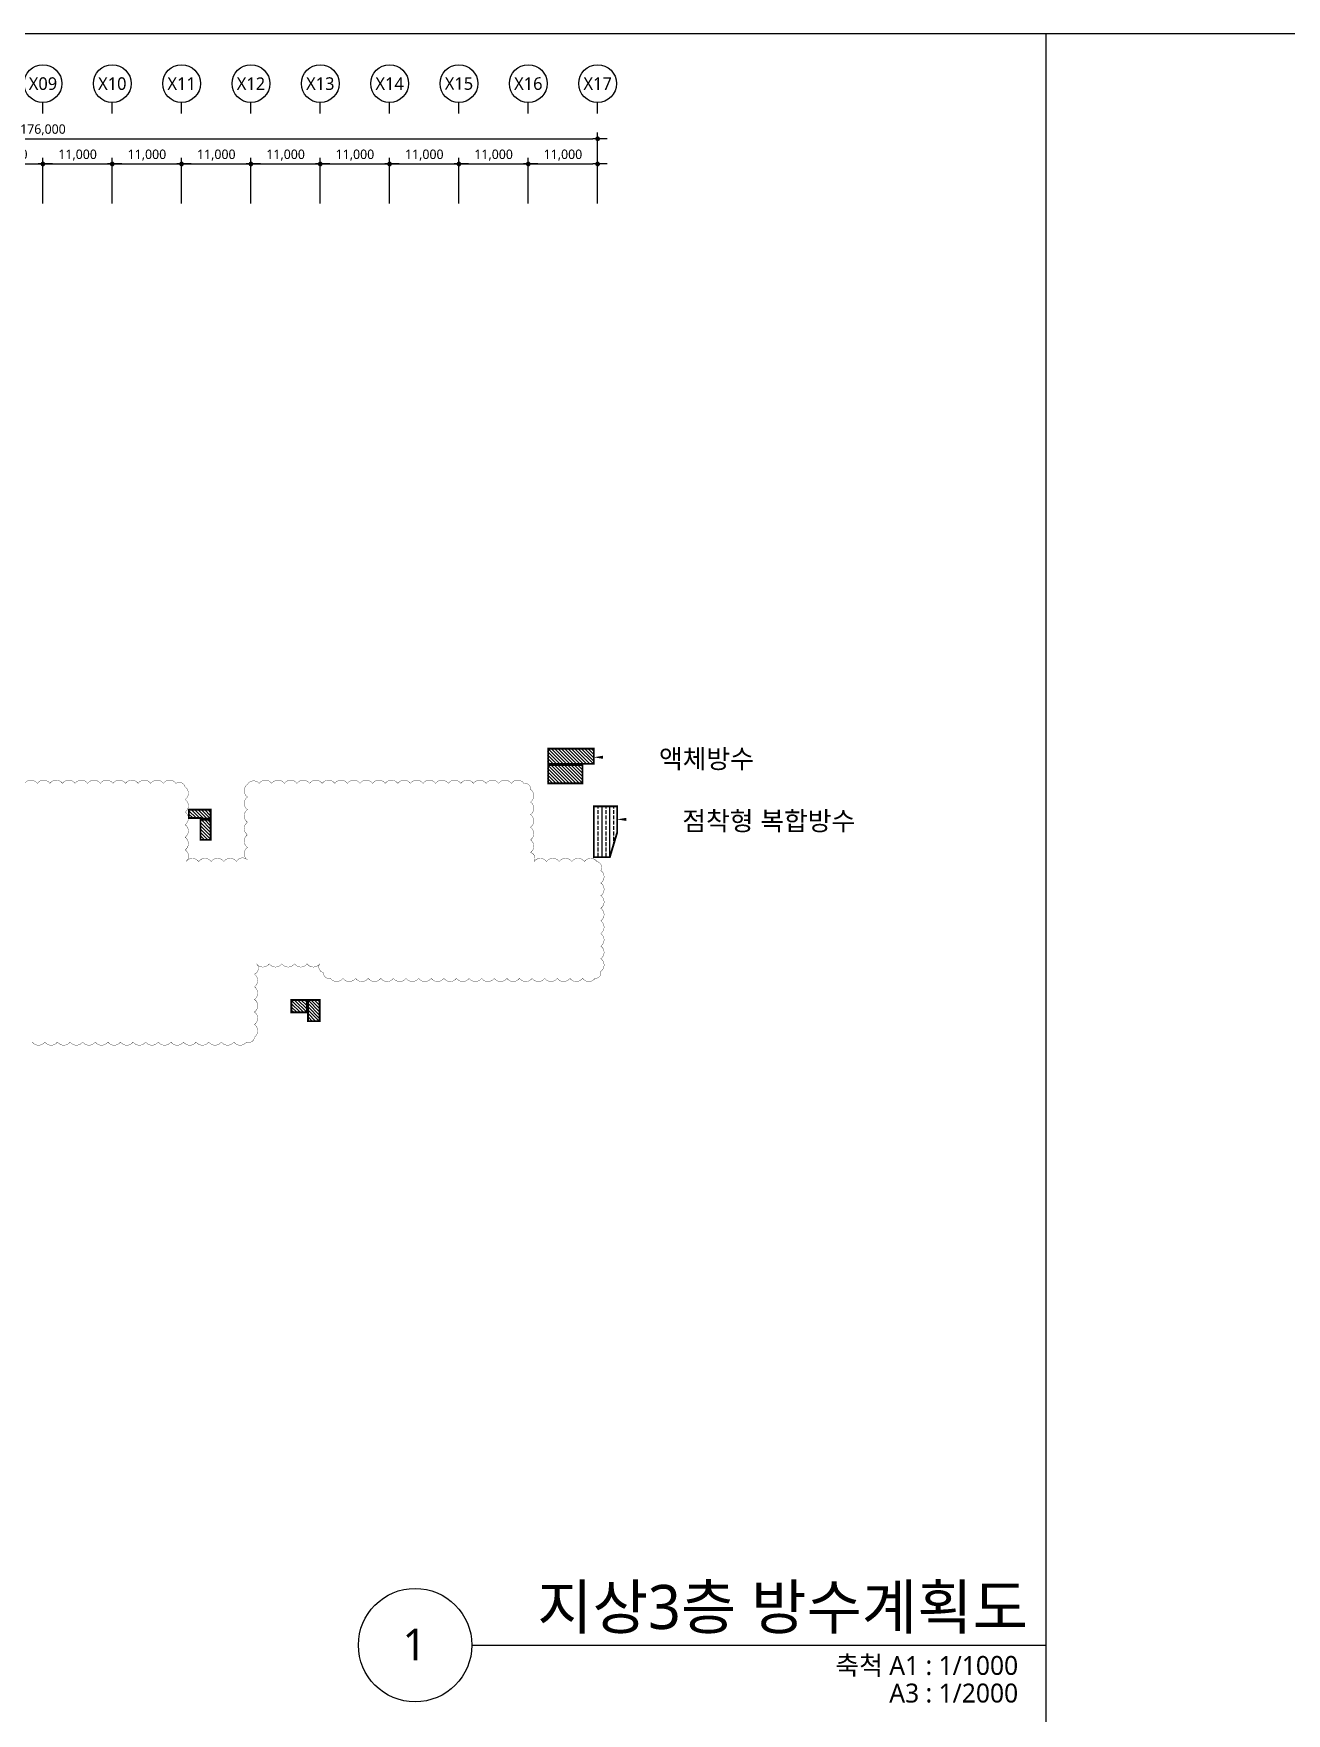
# Model space of a CAD drawing. Header units: millimetres. Extents: x 1037297 to 2672330, y 928637 to 1464837.
# Drawn here: x 2076055 to 2274813, y 1198407 to 1464837 of the extents above; entities that cross this region are included whole.
import ezdxf
from ezdxf.enums import TextEntityAlignment as Align

# ---------------------------------------------------------------- set-up
doc = ezdxf.new("R2010")
doc.units = ezdxf.units.MM
doc.header["$LTSCALE"] = 5
doc.header["$MEASUREMENT"] = 0
doc.header["$PDSIZE"] = -10
doc.linetypes.add('ACAD_ISO12W100', pattern=[21, 12, -3, 0, -3, 0, -3])
doc.layers.get('0').update_dxf_attribs({"linetype": 'CONTINUOUS'})
doc.layers.get('Defpoints').update_dxf_attribs({"color": 153, "linetype": 'CONTINUOUS'})
for name, color, linetype, lineweight in [('A-AXIS-BUBL', 7, 'CONTINUOUS', 25), ('A-DIMS', 7, 'CONTINUOUS', 25), ('A-MKXS-LEAD', 7, 'CONTINUOUS', 25), ('A-XXXX-SYMB', 7, 'CONTINUOUS', 25), ('A-XXXX-TXT1', 3, 'CONTINUOUS', 25), ('A-XXXX-TXT2', 3, 'CONTINUOUS', 25), ('REV-202205', 20, 'CONTINUOUS', 25)]:
    doc.layers.add(name, color=color, linetype=linetype, lineweight=lineweight)
doc.layers.add('AA-TEX-3', color=3, linetype='CONTINUOUS')
doc.layers.add('방수', color=7, linetype='CONTINUOUS')
doc.styles.add('HY울릉도L', font='')
doc.styles.add('맑은고딕', font='malgun.ttf')
doc.styles.add('한농대-돋음체', font='')
doc.styles.get('HY울릉도L').set_extended_font_data('HYwulM')
doc.styles.get('한농대-돋음체').set_extended_font_data('Dotum')
doc.dimstyles.new('CDIM', dxfattribs={"dimtxt": 3, "dimasz": 1.5, "dimexe": 2, "dimexo": 1, "dimgap": 1, "dimtad": 1, "dimdec": 0, "dimrnd": 0.5, "dimzin": 0, "dimdsep": 32, "dimlunit": 6, "dimtxsty": 'HY울릉도L', "dimblk1": '_CIDOT', "dimblk2": '_CIDOT', "dimsah": 1, "dimcen": 5.5, "dimclrd": 2, "dimclre": 2, "dimclrt": 7, "dimadec": 0, "dimazin": 0, "dimtfac": 1, "dimtdec": 0, "dimtix": 1, "dimtmove": 2, "dimatfit": 1, "dimldrblk": '_CIDOT', "dimfxl": 1, "dimtolj": 1, "dimtzin": 0, "dimlwd": -1, "dimarcsym": 0})

# ---------------------------------------------------------------- blocks, each defined once
blk = doc.blocks.new('_CIDOT')
at = {"color": 0, "linetype": 'ByBlock'}
blk.add_line((2, 0), (-1, 0), dxfattribs=at)
at = {"color": 0, "linetype": 'ByBlock', "const_width": 0.5}
blk.add_lwpolyline([(-0.25, 0, 1), (0.25, 0, 1)], format="xyb", close=True, dxfattribs=at)
blk = doc.blocks.new('*D34')
at = {"layer": 'A-DIMS', "lineweight": -2, "transparency": 16777216}
for p, q in [((203693, 255621), (203693, 262871)), ((214693, 255621), (214693, 262871))]:
    blk.add_line(p, q, dxfattribs=at)
at = {"layer": 'A-DIMS', "transparency": 16777216}
blk.add_line((204443, 261871), (213943, 261871), dxfattribs=at)
at = {"layer": 'Defpoints', "color": 0, "transparency": 16777216}
for p in [(214693, 261871), (203693, 255121), (214693, 255121)]:
    blk.add_point(p, dxfattribs=at)
at = {"layer": 'A-DIMS', "transparency": 16777216, "xscale": 750, "yscale": 750, "zscale": 750, "rotation": 180}
blk.add_blockref('_CIDOT', (203693, 261871), dxfattribs=at)
at = {"layer": 'A-DIMS', "transparency": 16777216, "xscale": 750, "yscale": 750, "zscale": 750}
blk.add_blockref('_CIDOT', (214693, 261871), dxfattribs=at)
at = {"layer": 'A-DIMS', "color": 3, "transparency": 16777216, "insert": (209193, 263275), "char_height": 1500, "attachment_point": 5, "style": '맑은고딕'}
blk.add_mtext('\\A1;11,000', dxfattribs=at)
blk = doc.blocks.new('*D35')
at = {"layer": 'A-DIMS', "lineweight": -2, "transparency": 16777216}
for p, q in [((214693, 255621), (214693, 262871)), ((225693, 255621), (225693, 262871))]:
    blk.add_line(p, q, dxfattribs=at)
at = {"layer": 'A-DIMS', "transparency": 16777216}
blk.add_line((215443, 261871), (224943, 261871), dxfattribs=at)
at = {"layer": 'Defpoints', "color": 0, "transparency": 16777216}
for p in [(225693, 261871), (214693, 255121), (225693, 255121)]:
    blk.add_point(p, dxfattribs=at)
at = {"layer": 'A-DIMS', "transparency": 16777216, "xscale": 750, "yscale": 750, "zscale": 750, "rotation": 180}
blk.add_blockref('_CIDOT', (214693, 261871), dxfattribs=at)
at = {"layer": 'A-DIMS', "transparency": 16777216, "xscale": 750, "yscale": 750, "zscale": 750}
blk.add_blockref('_CIDOT', (225693, 261871), dxfattribs=at)
at = {"layer": 'A-DIMS', "color": 3, "transparency": 16777216, "insert": (220193, 263275), "char_height": 1500, "attachment_point": 5, "style": '맑은고딕'}
blk.add_mtext('\\A1;11,000', dxfattribs=at)
blk = doc.blocks.new('*D36')
at = {"layer": 'A-DIMS', "lineweight": -2, "transparency": 16777216}
for p, q in [((225693, 255621), (225693, 262871)), ((236693, 255621), (236693, 262871))]:
    blk.add_line(p, q, dxfattribs=at)
at = {"layer": 'A-DIMS', "transparency": 16777216}
blk.add_line((226443, 261871), (235943, 261871), dxfattribs=at)
at = {"layer": 'Defpoints', "color": 0, "transparency": 16777216}
for p in [(236693, 261871), (225693, 255121), (236693, 255121)]:
    blk.add_point(p, dxfattribs=at)
at = {"layer": 'A-DIMS', "transparency": 16777216, "xscale": 750, "yscale": 750, "zscale": 750, "rotation": 180}
blk.add_blockref('_CIDOT', (225693, 261871), dxfattribs=at)
at = {"layer": 'A-DIMS', "transparency": 16777216, "xscale": 750, "yscale": 750, "zscale": 750}
blk.add_blockref('_CIDOT', (236693, 261871), dxfattribs=at)
at = {"layer": 'A-DIMS', "color": 3, "transparency": 16777216, "insert": (231193, 263275), "char_height": 1500, "attachment_point": 5, "style": '맑은고딕'}
blk.add_mtext('\\A1;11,000', dxfattribs=at)
blk = doc.blocks.new('*D37')
at = {"layer": 'A-DIMS', "lineweight": -2, "transparency": 16777216}
for p, q in [((236693, 255621), (236693, 262871)), ((247693, 255621), (247693, 262871))]:
    blk.add_line(p, q, dxfattribs=at)
at = {"layer": 'A-DIMS', "transparency": 16777216}
blk.add_line((237443, 261871), (246943, 261871), dxfattribs=at)
at = {"layer": 'Defpoints', "color": 0, "transparency": 16777216}
for p in [(247693, 261871), (236693, 255121), (247693, 255121)]:
    blk.add_point(p, dxfattribs=at)
at = {"layer": 'A-DIMS', "transparency": 16777216, "xscale": 750, "yscale": 750, "zscale": 750, "rotation": 180}
blk.add_blockref('_CIDOT', (236693, 261871), dxfattribs=at)
at = {"layer": 'A-DIMS', "transparency": 16777216, "xscale": 750, "yscale": 750, "zscale": 750}
blk.add_blockref('_CIDOT', (247693, 261871), dxfattribs=at)
at = {"layer": 'A-DIMS', "color": 3, "transparency": 16777216, "insert": (242193, 263275), "char_height": 1500, "attachment_point": 5, "style": '맑은고딕'}
blk.add_mtext('\\A1;11,000', dxfattribs=at)
blk = doc.blocks.new('*D38')
at = {"layer": 'A-DIMS', "lineweight": -2, "transparency": 16777216}
for p, q in [((247693, 255621), (247693, 262871)), ((258693, 255621), (258693, 262871))]:
    blk.add_line(p, q, dxfattribs=at)
at = {"layer": 'A-DIMS', "transparency": 16777216}
blk.add_line((248443, 261871), (257943, 261871), dxfattribs=at)
at = {"layer": 'Defpoints', "color": 0, "transparency": 16777216}
for p in [(258693, 261871), (247693, 255121), (258693, 255121)]:
    blk.add_point(p, dxfattribs=at)
at = {"layer": 'A-DIMS', "transparency": 16777216, "xscale": 750, "yscale": 750, "zscale": 750, "rotation": 180}
blk.add_blockref('_CIDOT', (247693, 261871), dxfattribs=at)
at = {"layer": 'A-DIMS', "transparency": 16777216, "xscale": 750, "yscale": 750, "zscale": 750}
blk.add_blockref('_CIDOT', (258693, 261871), dxfattribs=at)
at = {"layer": 'A-DIMS', "color": 3, "transparency": 16777216, "insert": (253193, 263275), "char_height": 1500, "attachment_point": 5, "style": '맑은고딕'}
blk.add_mtext('\\A1;11,000', dxfattribs=at)
blk = doc.blocks.new('*D39')
at = {"layer": 'A-DIMS', "lineweight": -2, "transparency": 16777216}
for p, q in [((258693, 255621), (258693, 262871)), ((269693, 255621), (269693, 262871))]:
    blk.add_line(p, q, dxfattribs=at)
at = {"layer": 'A-DIMS', "transparency": 16777216}
blk.add_line((259443, 261871), (268943, 261871), dxfattribs=at)
at = {"layer": 'Defpoints', "color": 0, "transparency": 16777216}
for p in [(269693, 261871), (258693, 255121), (269693, 255121)]:
    blk.add_point(p, dxfattribs=at)
at = {"layer": 'A-DIMS', "transparency": 16777216, "xscale": 750, "yscale": 750, "zscale": 750, "rotation": 180}
blk.add_blockref('_CIDOT', (258693, 261871), dxfattribs=at)
at = {"layer": 'A-DIMS', "transparency": 16777216, "xscale": 750, "yscale": 750, "zscale": 750}
blk.add_blockref('_CIDOT', (269693, 261871), dxfattribs=at)
at = {"layer": 'A-DIMS', "color": 3, "transparency": 16777216, "insert": (264193, 263275), "char_height": 1500, "attachment_point": 5, "style": '맑은고딕'}
blk.add_mtext('\\A1;11,000', dxfattribs=at)
blk = doc.blocks.new('*D40')
at = {"layer": 'A-DIMS', "lineweight": -2, "transparency": 16777216}
for p, q in [((269693, 255621), (269693, 262871)), ((280693, 255621), (280693, 262871))]:
    blk.add_line(p, q, dxfattribs=at)
at = {"layer": 'A-DIMS', "transparency": 16777216}
blk.add_line((270443, 261871), (279943, 261871), dxfattribs=at)
at = {"layer": 'Defpoints', "color": 0, "transparency": 16777216}
for p in [(280693, 261871), (269693, 255121), (280693, 255121)]:
    blk.add_point(p, dxfattribs=at)
at = {"layer": 'A-DIMS', "transparency": 16777216, "xscale": 750, "yscale": 750, "zscale": 750, "rotation": 180}
blk.add_blockref('_CIDOT', (269693, 261871), dxfattribs=at)
at = {"layer": 'A-DIMS', "transparency": 16777216, "xscale": 750, "yscale": 750, "zscale": 750}
blk.add_blockref('_CIDOT', (280693, 261871), dxfattribs=at)
at = {"layer": 'A-DIMS', "color": 3, "transparency": 16777216, "insert": (275193, 263275), "char_height": 1500, "attachment_point": 5, "style": '맑은고딕'}
blk.add_mtext('\\A1;11,000', dxfattribs=at)
blk = doc.blocks.new('*D41')
at = {"layer": 'A-DIMS', "lineweight": -2, "transparency": 16777216}
for p, q in [((280693, 255621), (280693, 262871)), ((291693, 255621), (291693, 262871))]:
    blk.add_line(p, q, dxfattribs=at)
at = {"layer": 'A-DIMS', "transparency": 16777216}
blk.add_line((281443, 261871), (290943, 261871), dxfattribs=at)
at = {"layer": 'Defpoints', "color": 0, "transparency": 16777216}
for p in [(291693, 261871), (280693, 255121), (291693, 255121)]:
    blk.add_point(p, dxfattribs=at)
at = {"layer": 'A-DIMS', "transparency": 16777216, "xscale": 750, "yscale": 750, "zscale": 750, "rotation": 180}
blk.add_blockref('_CIDOT', (280693, 261871), dxfattribs=at)
at = {"layer": 'A-DIMS', "transparency": 16777216, "xscale": 750, "yscale": 750, "zscale": 750}
blk.add_blockref('_CIDOT', (291693, 261871), dxfattribs=at)
at = {"layer": 'A-DIMS', "color": 3, "transparency": 16777216, "insert": (286193, 263275), "char_height": 1500, "attachment_point": 5, "style": '맑은고딕'}
blk.add_mtext('\\A1;11,000', dxfattribs=at)
blk = doc.blocks.new('*D42')
at = {"layer": 'A-DIMS', "lineweight": -2, "transparency": 16777216}
for p, q in [((126693, 255621), (126693, 266871)), ((302693, 255621), (302693, 266871))]:
    blk.add_line(p, q, dxfattribs=at)
at = {"layer": 'A-DIMS', "transparency": 16777216}
blk.add_line((127443, 265871), (301943, 265871), dxfattribs=at)
at = {"layer": 'Defpoints', "color": 0, "transparency": 16777216}
for p in [(302693, 265871), (126693, 255121), (302693, 255121)]:
    blk.add_point(p, dxfattribs=at)
at = {"layer": 'A-DIMS', "transparency": 16777216, "xscale": 750, "yscale": 750, "zscale": 750, "rotation": 180}
blk.add_blockref('_CIDOT', (126693, 265871), dxfattribs=at)
at = {"layer": 'A-DIMS', "transparency": 16777216, "xscale": 750, "yscale": 750, "zscale": 750}
blk.add_blockref('_CIDOT', (302693, 265871), dxfattribs=at)
at = {"layer": 'A-DIMS', "color": 3, "transparency": 16777216, "insert": (214693, 267275), "char_height": 1500, "attachment_point": 5, "style": '맑은고딕'}
blk.add_mtext('\\A1;176,000', dxfattribs=at)
blk = doc.blocks.new('*D43')
at = {"layer": 'A-DIMS', "lineweight": -2, "transparency": 16777216}
for p, q in [((291693, 255621), (291693, 262871)), ((302693, 255621), (302693, 262871))]:
    blk.add_line(p, q, dxfattribs=at)
at = {"layer": 'A-DIMS', "transparency": 16777216}
blk.add_line((292443, 261871), (301943, 261871), dxfattribs=at)
at = {"layer": 'Defpoints', "color": 0, "transparency": 16777216}
for p in [(302693, 261871), (291693, 255121), (302693, 255121)]:
    blk.add_point(p, dxfattribs=at)
at = {"layer": 'A-DIMS', "transparency": 16777216, "xscale": 750, "yscale": 750, "zscale": 750, "rotation": 180}
blk.add_blockref('_CIDOT', (291693, 261871), dxfattribs=at)
at = {"layer": 'A-DIMS', "transparency": 16777216, "xscale": 750, "yscale": 750, "zscale": 750}
blk.add_blockref('_CIDOT', (302693, 261871), dxfattribs=at)
at = {"layer": 'A-DIMS', "color": 3, "transparency": 16777216, "insert": (297193, 263275), "char_height": 1500, "attachment_point": 5, "style": '맑은고딕'}
blk.add_mtext('\\A1;11,000', dxfattribs=at)
blk = doc.blocks.new('DIM(210222)')
for p, q in [((214693, 269870.6), (214693, 271620.6)), ((225693, 269870.6), (225693, 271620.6)), ((236693, 269870.6), (236693, 271620.6)), ((247693, 269870.6), (247693, 271620.6)), ((258693, 269870.6), (258693, 271620.6)), ((269693, 269870.6), (269693, 271620.6)), ((280693, 269870.6), (280693, 271620.6)), ((291693, 269870.6), (291693, 271620.6)), ((302693, 269870.6), (302693, 271620.6))]:
    blk.add_line(p, q)
at = {"layer": 'A-AXIS-BUBL', "ltscale": 0.2}
for centre in [(214693, 274620.6), (225693, 274620.6), (236693, 274620.6), (247693, 274620.6), (258693, 274620.6), (269693, 274620.6), (280693, 274620.6), (291693, 274620.6), (302693, 274620.6)]:
    blk.add_circle(centre, 3000, dxfattribs=at)
at = {"layer": 'A-XXXX-TXT2', "ltscale": 0.2, "style": '맑은고딕'}
for s, p in [('X09', (214693, 274620.6)), ('X10', (225693, 274620.6)), ('X11', (236693, 274620.6)), ('X12', (247693, 274620.6)), ('X13', (258693, 274620.6)), ('X14', (269693, 274620.6)), ('X15', (280693, 274620.6)), ('X16', (291693, 274620.6)), ('X17', (302693, 274620.6))]:
    blk.add_text(s, height=2000, dxfattribs=at).set_placement(p, align=Align.MIDDLE)
at = {"layer": 'A-DIMS'}
for p1, p2, distance, picture, middle in [((126693, 255120.6), (302693, 255120.6), 10750, '*D42', (214693, 267275.5)), ((203693, 255120.6), (214693, 255120.6), 6750, '*D34', (209193, 263275.5)), ((214693, 255120.6), (225693, 255120.6), 6750, '*D35', (220193, 263275.5)), ((225693, 255120.6), (236693, 255120.6), 6750, '*D36', (231193, 263275.5)), ((236693, 255120.6), (247693, 255120.6), 6750, '*D37', (242193, 263275.5)), ((247693, 255120.6), (258693, 255120.6), 6750, '*D38', (253193, 263275.5)), ((258693, 255120.6), (269693, 255120.6), 6750, '*D39', (264193, 263275.5)), ((269693, 255120.6), (280693, 255120.6), 6750, '*D40', (275193, 263275.5)), ((280693, 255120.6), (291693, 255120.6), 6750, '*D41', (286193, 263275.5)), ((291693, 255120.6), (302693, 255120.6), 6750, '*D43', (297193, 263275.5))]:
    dim = blk.add_aligned_dim(p1=p1, p2=p2, distance=distance, dimstyle='CDIM', override={"dimscale": 500, "dimtxsty": '맑은고딕', "dimclrd": 256, "dimclre": 256, "dimclrt": 3}, dxfattribs=at)
    dim.commit()
    dim.dimension.update_dxf_attribs({"geometry": picture, "text_midpoint": middle})

msp = doc.modelspace()

# ---------------------------------------------------------------- hatches: boundary and pattern name
at = {"layer": '방수'}
h = msp.add_hatch(dxfattribs=at)
h.set_pattern_fill('ANSI31', color=6, scale=3000, angle=90)
h.set_pattern_definition([(135, (480625, 268100), (-265.16504, -265.16504), [])])
h.paths.add_polyline_path([(2035480, 1342608), (2033640, 1342608), (2033640, 1339258), (2035480, 1339258)])
h.paths.add_polyline_path([(2035680, 1341208), (2038140, 1341208), (2038140, 1339258), (2035680, 1339258)])
h.paths.add_polyline_path([(1991940, 1302008), (1991940, 1304908), (1997390, 1304908), (1997390, 1302008)])
h.paths.add_polyline_path([(1997390, 1301808), (1990140, 1301808), (1990140, 1299408), (1997390, 1299408)])
h.paths.add_polyline_path([(2052540, 1310683), (2052540, 1313858), (2050940, 1313858), (2050940, 1310683)])
h.paths.add_polyline_path([(2054390, 1309058), (2054390, 1310383), (2052540, 1310383), (2052540, 1310483), (2050940, 1310483), (2050940, 1309058)])
h.paths.add_polyline_path([(2119600, 1311558), (2121440, 1311558), (2121440, 1308208), (2119600, 1308208)])
h.paths.add_polyline_path([(2116940, 1309608), (2116940, 1311558), (2119400, 1311558), (2119400, 1309608)])
h.paths.add_polyline_path([(2104140, 1340333), (2104140, 1341758), (2100690, 1341758), (2100690, 1340433), (2102540, 1340433), (2102540, 1340333)])
h.paths.add_polyline_path([(2102540, 1340133), (2102540, 1336958), (2104140, 1336958), (2104140, 1340133)])
h.paths.add_polyline_path([(2164910, 1349008), (2164910, 1351408), (2157590, 1351408), (2157590, 1349008)])
h.paths.add_polyline_path([(2157590, 1348808), (2157590, 1345908), (2163140, 1345908), (2163140, 1348808)])
h = msp.add_hatch(dxfattribs=at)
h.set_pattern_fill('JIS_STN_2.5', color=121, scale=500, angle=45)
h.set_pattern_definition([(90, (0, 0), (-1250, 0), []), (90, (624, 624), (-1250, 0), [600, -250])])
h.paths.add_polyline_path([(2164940, 1342283), (2164940, 1334208), (2167466, 1334208), (2168640, 1338123), (2168640, 1342283)])

# ---------------------------------------------------------------- linework, layer by layer
for p, q in [((1877297, 1464837), (2596047, 1464837)), ((2236672, 1464837), (2236672, 928637))]:
    msp.add_line(p, q)
at = {"layer": 'A-MKXS-LEAD'}
for points in [[(2161935, 1350058, 0, 500, 0), (2163435, 1350058, 0, 0, 0), (2174890, 1350058, 0, 0, 0)], [(2164910, 1350058, 0, 499, 0), (2166406, 1350058, 0, 499, 0)], [(2165635, 1340203, 0, 500, 0), (2167135, 1340203, 0, 0, 0), (2178590, 1340203, 0, 0, 0)], [(2168610, 1340203, 0, 499, 0), (2170106, 1340203, 0, 499, 0)]]:
    msp.add_lwpolyline(points, format="xyseb", dxfattribs=at)
at = {"layer": 'A-XXXX-SYMB'}
msp.add_line((2145582, 1209237), (2236672, 1209237), dxfattribs=at)
msp.add_circle((2136582, 1209237), 9000, dxfattribs=at)
at = {"layer": 'REV-202205', "const_width": 50}
msp.add_lwpolyline([(2074640, 1345908, -0.5205671), (2076640, 1345908, -0.5205671), (2078640, 1345908, -0.5205671), (2080640, 1345908, -0.5205671), (2082640, 1345908, -0.5205671), (2084640, 1345908, -0.5205671), (2086640, 1345908, -0.5205671), (2088640, 1345908, -0.5205671), (2090640, 1345908, -0.5205671), (2092640, 1345908, -0.5205671), (2094640, 1345908, -0.5205671), (2096640, 1345908, -0.5205671), (2098640, 1345908, -0.5205671), (2100090, 1345358, -0.5205671), (2100090, 1343358, -0.5205671), (2100090, 1341358, -0.5205671), (2100090, 1339358, -0.5205671), (2100090, 1337358, -0.5205671), (2100090, 1335358, -0.5205671), (2100240, 1333508, -0.5205671), (2102240, 1333508, -0.5205671), (2104240, 1333508, -0.5205671), (2106240, 1333508, -0.5205671), (2108240, 1333508, -0.5205671), (2109990, 1333758, -0.5205671), (2109990, 1335758, -0.5205671), (2109990, 1337758, -0.5205671), (2109990, 1339758, -0.5205671), (2109990, 1341758, -0.5205671), (2109990, 1343758, -0.5205671), (2109990, 1345758, -0.5205671), (2111840, 1345908, -0.5205671), (2113840, 1345908, -0.5205671), (2115840, 1345908, -0.5205671), (2117840, 1345908, -0.5205671), (2119840, 1345908, -0.5205671), (2121840, 1345908, -0.5205671), (2123840, 1345908, -0.5205671), (2125840, 1345908, -0.5205671), (2127840, 1345908, -0.5205671), (2129840, 1345908, -0.5205671), (2131840, 1345908, -0.5205671), (2133840, 1345908, -0.5205671), (2135840, 1345908, -0.5205671), (2137840, 1345908, -0.5205671), (2139840, 1345908, -0.5205671), (2141840, 1345908, -0.5205671), (2143840, 1345908, -0.5205671), (2145840, 1345908, -0.5205671), (2147840, 1345908, -0.5205671), (2149840, 1345908, -0.5205671), (2151840, 1345908, -0.5205671), (2153840, 1345908, -0.5205671), (2154890, 1344958, -0.5205671), (2154890, 1342958, -0.5205671), (2154890, 1340958, -0.5205671), (2154890, 1338958, -0.5205671), (2154890, 1336958, -0.5205671), (2154890, 1334958, -0.5205671), (2155440, 1333508, -0.5205671), (2157440, 1333508, -0.5205671), (2159440, 1333508, -0.5205671), (2161440, 1333508, -0.5205671), (2163440, 1333508, -0.5205671), (2165440, 1333508, -0.5205671), (2166040, 1332108, -0.5205671), (2166040, 1330108, -0.5205671), (2166040, 1328108, -0.5205671), (2166040, 1326108, -0.5205671), (2166040, 1324108, -0.5205671), (2166040, 1322108, -0.5205671), (2166040, 1320108, -0.5205671), (2166040, 1318108, -0.5205671), (2166040, 1316108, -0.5205671), (2165140, 1315008, -0.5205671), (2163140, 1315008, -0.5205671), (2161140, 1315008, -0.5205671), (2159140, 1315008, -0.5205671), (2157140, 1315008, -0.5205671), (2155140, 1315008, -0.5205671), (2153140, 1315008, -0.5205671), (2151140, 1315008, -0.5205671), (2149140, 1315008, -0.5205671), (2147140, 1315008, -0.5205671), (2145140, 1315008, -0.5205671), (2143140, 1315008, -0.5205671), (2141140, 1315008, -0.5205671), (2139140, 1315008, -0.5205671), (2137140, 1315008, -0.5205671), (2135140, 1315008, -0.5205671), (2133140, 1315008, -0.5205671), (2131140, 1315008, -0.5205671), (2129140, 1315008, -0.5205671), (2127140, 1315008, -0.5205671), (2125140, 1315008, -0.5205671), (2123140, 1315008, -0.5205671), (2122040, 1315908, -0.5205671), (2121440, 1317308, -0.5205671), (2119440, 1317308, -0.5205671), (2117440, 1317308, -0.5205671), (2115440, 1317308, -0.5205671), (2113440, 1317308, -0.5205671), (2111440, 1317308, -0.5205671), (2111090, 1315658, -0.5205671), (2111090, 1313658, -0.5205671), (2111090, 1311658, -0.5205671), (2111090, 1309658, -0.5205671), (2111090, 1307658, -0.5205671), (2111090, 1305658, -0.5205671), (2109840, 1304908, -0.5205671), (2107840, 1304908, -0.5205671), (2105840, 1304908, -0.5205671), (2103840, 1304908, -0.5205671), (2101840, 1304908, -0.5205671), (2099840, 1304908, -0.5205671), (2097840, 1304908, -0.5205671), (2095840, 1304908, -0.5205671), (2093840, 1304908, -0.5205671), (2091840, 1304908, -0.5205671), (2089840, 1304908, -0.5205671), (2087840, 1304908, -0.5205671), (2085840, 1304908, -0.5205671), (2083840, 1304908, -0.5205671), (2081840, 1304908, -0.5205671), (2079840, 1304908, -0.5205671), (2077840, 1304908, -0.5205671), (2075840, 1304908, -0.5205671)], format="xyb", dxfattribs=at)
at = {"layer": '방수', "color": 4, "linetype": 'ACAD_ISO12W100', "ltscale": 10, "const_width": 300}
for points in [[(2164940, 1349008), (2164940, 1351408), (2157690, 1351408), (2157690, 1349008)], [(2157690, 1348808), (2157690, 1345908), (2163140, 1345908), (2163140, 1348808)], [(2104140, 1340333), (2104140, 1341758), (2100690, 1341758), (2100690, 1340433), (2102540, 1340433), (2102540, 1340333)], [(2102540, 1340133), (2102540, 1336958), (2104140, 1336958), (2104140, 1340133)], [(2116940, 1309608), (2116940, 1311558), (2119400, 1311558), (2119400, 1309608)], [(2119600, 1311558), (2121440, 1311558), (2121440, 1308208), (2119600, 1308208)]]:
    msp.add_lwpolyline(points, close=True, dxfattribs=at)
at = {"layer": '방수', "color": 4, "ltscale": 100, "const_width": 300}
msp.add_lwpolyline([(2164940, 1342283), (2164940, 1334208), (2167466, 1334208), (2168640, 1338123), (2168640, 1342283)], close=True, dxfattribs=at)

# ---------------------------------------------------------------- block references
msp.add_blockref('DIM(210222)', (1862847, 1182287))

# ---------------------------------------------------------------- texts
at = {"layer": 'A-XXXX-TXT1', "style": '맑은고딕'}
msp.add_text('지상3층 방수계획도', height=7000, dxfattribs=at).set_placement((2233814, 1209690), align=Align.BOTTOM_RIGHT)
msp.add_text('1', height=5000, dxfattribs=at).set_placement((2136466, 1209344), align=Align.MIDDLE)
for s, p in [('축척 A1 : 1/1000', (2232256, 1207515)), ('A3 : 1/2000', (2232256, 1203136))]:
    msp.add_text(s, height=3000, dxfattribs=at).set_placement(p, align=Align.TOP_RIGHT)
at = {"layer": 'AA-TEX-3', "style": '한농대-돋음체'}
for s, p in [('액체방수', (2175269, 1349813)), ('점착형 복합방수', (2178969, 1339958))]:
    msp.add_text(s, height=3000, dxfattribs=at).set_placement(p, align=Align.MIDDLE_LEFT)

doc.saveas('drawing.dxf')
